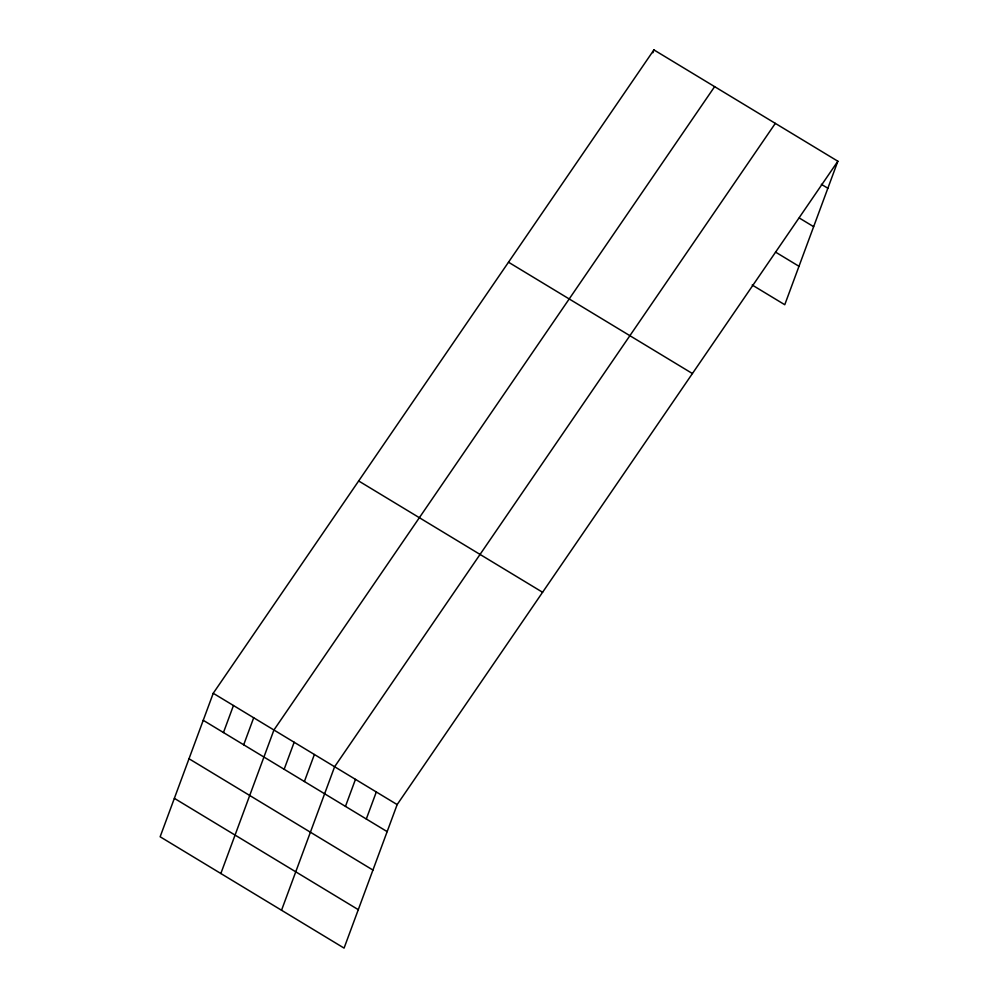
<?xml version="1.0" encoding="UTF-8"?>
<svg xmlns="http://www.w3.org/2000/svg" width="998" height="998" viewBox="0 0 998 998"><rect width="100%" height="100%" fill="white"/><g stroke="black" fill="none" stroke-linecap="round" stroke-linejoin="round"><path stroke-width="1.5" d="M213.235 693.273L160.142 836.773L344.073 948.1L397.154 804.588L837.858 161.227L653.927 49.9L213.235 693.273L397.154 804.588M223.465 732.544L233.457 705.511M243.699 744.795L253.692 717.762M220.845 873.512L273.926 730.012L714.63 86.639M284.156 769.283L294.161 742.25M304.39 781.521L314.382 754.5M281.536 910.251L334.617 766.738L775.321 123.378M345.47 806.384L355.463 779.363M366.303 819.009L376.308 791.975M652.879 52.744L653.927 49.9M837.858 161.227L784.765 304.727L752.205 285.016M821.342 184.306L827.853 188.248M799.311 218.013L813.644 226.683M775.533 252.095L798.986 266.291M508.506 262.212L692.425 373.539M358.656 480.961L542.588 592.276M203.23 720.294L387.149 831.621M189.009 758.742L372.94 870.056M174.363 798.338L358.282 909.665"/></g></svg>
